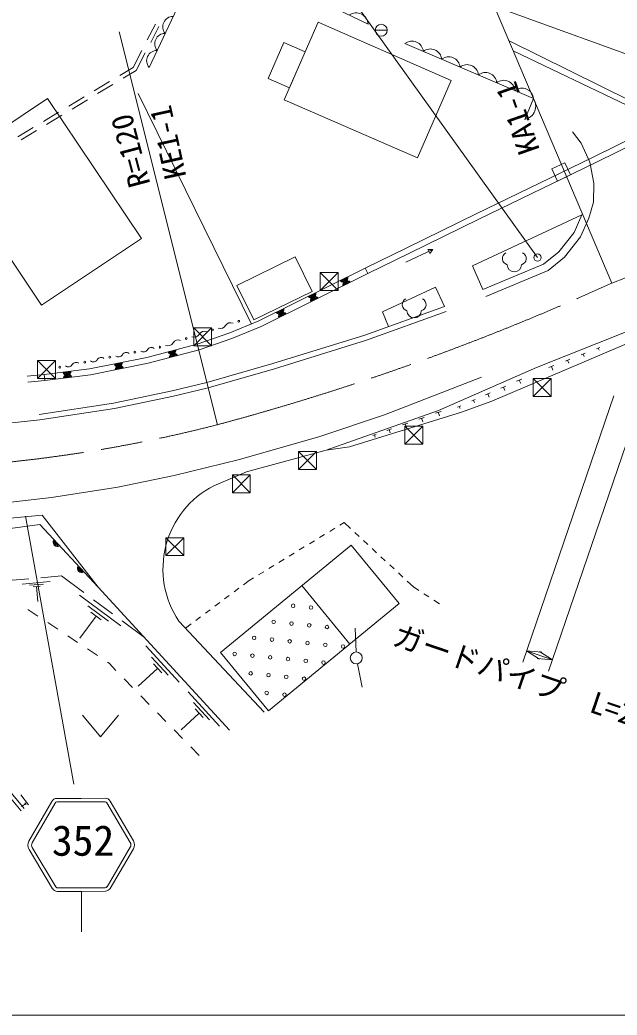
# Model space of a CAD drawing. Units: millimetres, scale not verified. Extents: x 40000 to 680000, y 20000 to 380000.
# Drawn here: x 194454 to 244593, y 205000 to 288592 of the extents above; entities that cross this region are included whole.
import ezdxf
from ezdxf.enums import TextEntityAlignment as Align

# ---------------------------------------------------------------- set-up
doc = ezdxf.new("R2010")
doc.units = ezdxf.units.MM
doc.header["$LTSCALE"] = 1000
doc.linetypes.add('CHAIN', pattern=[18.5, 12, -1.5, 3.5, -1.5])
for name, color, linetype, lineweight in [('M-BGD', 7, 'Continuous', 13), ('M-BMK', 2, 'CHAIN', 13), ('M-BMK-ROW', 30, 'Continuous', 13), ('M-BMK-SRVR', 3, 'Continuous', 13), ('M-STR-HTXT', 7, 'Continuous', 13), ('M-STR-STRC', 7, 'Continuous', 13), ('M-TTL-BAND', 7, 'Continuous', 13)]:
    doc.layers.add(name, color=color, linetype=linetype, lineweight=lineweight)
doc.styles.add('ＭＳ ゴシック', font='')
doc.styles.get('ＭＳ ゴシック').set_extended_font_data('MS Gothic')

msp = doc.modelspace()

# ---------------------------------------------------------------- linework, layer by layer
at = {"layer": 'M-BGD'}
for p, q in [((223694, 288247), (217379, 291276)), ((205149, 286915), (205837, 288247)), ((205433, 286701), (206121, 288034)), ((224288, 287720), (225288, 287720)), ((203955, 284602), (204690, 286026)), ((237569, 281997), (226782, 286603)), ((204220, 284353), (204974, 285813)), ((202843, 283931), (203955, 284602)), ((203119, 283689), (204220, 284353)), ((200702, 282640), (201987, 283415)), ((200979, 282398), (202263, 283173)), ((198562, 281349), (199846, 282124)), ((198838, 281107), (200122, 281882)), ((204369, 282419), (213889, 263043)), ((236861, 280231), (237569, 281997)), ((196421, 280058), (197705, 280833)), ((196697, 279816), (197981, 280590)), ((194280, 278767), (195565, 279542)), ((194556, 278525), (195841, 279299)), ((226866, 268231), (229121, 269311)), ((228701, 269318), (229121, 269311)), ((228863, 268980), (228701, 269318)), ((229121, 269311), (228863, 268980)), ((223447, 267726), (223670, 267278)), ((242867, 260972), (243154, 261086)), ((243011, 261029), (243087, 260838)), ((240249, 259932), (240629, 260083)), ((240439, 260008), (240540, 259754)), ((241582, 260462), (241915, 260594)), ((241749, 260528), (241837, 260306)), ((238864, 259382), (239294, 259553)), ((239079, 259468), (239193, 259181)), ((195076, 258656), (196496, 258799)), ((195114, 258158), (196560, 258303)), ((196496, 258799), (196560, 258303)), ((236160, 258235), (236599, 258427)), ((236380, 258331), (236508, 258038)), ((234836, 257655), (235255, 257838)), ((235046, 257746), (235168, 257468)), ((232402, 256589), (232681, 256711)), ((232541, 256650), (232622, 256464)), ((233539, 257087), (233933, 257259)), ((233736, 257173), (233851, 256910)), ((231203, 256064), (231482, 256186)), ((231343, 256125), (231424, 255939)), ((227948, 255051), (228401, 255209)), ((228174, 255130), (228280, 254829)), ((229357, 255551), (229809, 255709)), ((229583, 255630), (229688, 255329)), ((225247, 254106), (225653, 254248)), ((225450, 254177), (225544, 253907)), ((226584, 254574), (227015, 254725)), ((226799, 254649), (226900, 254362)), ((224075, 253696), (224362, 253797)), ((224218, 253747), (224285, 253555)), ((220468, 245628), (220895, 245889)), ((221322, 246149), (221680, 246368)), ((221680, 246368), (222203, 245882)), ((219614, 245108), (220041, 245368)), ((222570, 245541), (222936, 245201)), ((217907, 244066), (218334, 244326)), ((218761, 244587), (219188, 244847)), ((223302, 244860), (223668, 244520)), ((224034, 244179), (224401, 243839)), ((216200, 243024), (216627, 243284)), ((217054, 243545), (217480, 243805)), ((224767, 243498), (225133, 243158)), ((215346, 242503), (215773, 242763)), ((225499, 242818), (225865, 242477)), ((193474, 241512), (195213, 241658)), ((196209, 241742), (197947, 241888)), ((197947, 241888), (199828, 240490)), ((213707, 241503), (214066, 241722)), ((214493, 241982), (214920, 242243)), ((226231, 242137), (226598, 241796)), ((194655, 241210), (197004, 241408)), ((195256, 241103), (196430, 241202)), ((195562, 240971), (196150, 241020)), ((195856, 240995), (195962, 239743)), ((201024, 240941), (212059, 228941)), ((212432, 240550), (212832, 240849)), ((213233, 241148), (213707, 241503)), ((218128, 241079), (222165, 236167)), ((226964, 241456), (227487, 240969)), ((227487, 240969), (227955, 240669)), ((199461, 240264), (202928, 237687)), ((211630, 239951), (212031, 240251)), ((228375, 240398), (228796, 240128)), ((195966, 238519), (195133, 239073)), ((200156, 239389), (201889, 238101)), ((200631, 239893), (202236, 238700)), ((210829, 239353), (211230, 239652)), ((229217, 239857), (229684, 239557)), ((200851, 238514), (199477, 236665)), ((200418, 238836), (201284, 238192)), ((209227, 238156), (209627, 238455)), ((210028, 238754), (210429, 239054)), ((197631, 237412), (196798, 237966)), ((203038, 238104), (204919, 236705)), ((214954, 230443), (207798, 238094)), ((208351, 237502), (208826, 237857)), ((222676, 235503), (222603, 237501)), ((199297, 236305), (198464, 236858)), ((200962, 235198), (200130, 235751)), ((205014, 236012), (207815, 232966)), ((205511, 235063), (206911, 233541)), ((201937, 234549), (201795, 234644)), ((202517, 233957), (201937, 234549)), ((206008, 234115), (204384, 232622)), ((205658, 234496), (206358, 233735)), ((222795, 234513), (223199, 232555)), ((203916, 232528), (203217, 233242)), ((205315, 231098), (204616, 231813)), ((208573, 232141), (211211, 229272)), ((209041, 231248), (210360, 229814)), ((209180, 230714), (209839, 229996)), ((199718, 230181), (201218, 228381)), ((201218, 228381), (202718, 230181)), ((206714, 229669), (206015, 230384)), ((209509, 230355), (207979, 228948)), ((208113, 228240), (207414, 228954)), ((209512, 226810), (208812, 227525)), ((194531, 223513), (195169, 222667)), ((194919, 222757), (194600, 222516)), ((194859, 222837), (194979, 222677))]:
    msp.add_line(p, q, dxfattribs=at)
for points in [[(84721, 299341), (106045, 281019), (109200, 278555), (113509, 275368), (117179, 272916), (121109, 270424), (125794, 267740), (129772, 265763), (136740, 262679), (143191, 260301), (148723, 258559), (153847, 257256), (157708, 256362), (163829, 255389), (170016, 254569), (179966, 254004), (189618, 254302), (196132, 255008), (202394, 255950), (207337, 256986), (210264, 257690), (215828, 259293), (223565, 261694), (230251, 264095)], [(214575, 292573), (210013, 294603), (205295, 284600)], [(261337, 283132), (256584, 281030), (254961, 280586), (253400, 280408), (252005, 280459), (250337, 280687), (245732, 281804), (235525, 286825)], [(235871, 286007), (245472, 281398), (250356, 280002), (252125, 279711), (253749, 279609), (255043, 279672), (256762, 280231), (261663, 282411)], [(223447, 267726), (226932, 269460), (232761, 272307), (242536, 277027), (248388, 279919), (249685, 280845)], [(223670, 267278), (227153, 269012), (232980, 271858), (242756, 276577), (248646, 279489), (250327, 280690)], [(242216, 271941), (242608, 273275), (242640, 274876), (242310, 276649), (241588, 278235), (240850, 279192)], [(233318, 265943), (232466, 267926), (241640, 272208)], [(233318, 265943), (238422, 268077), (239713, 269118), (240982, 270745), (241640, 272208)], [(233563, 265360), (238795, 267547), (240176, 268661), (241510, 270372), (242216, 271941)], [(196496, 258799), (200296, 259287), (205105, 260245), (209347, 261352), (212075, 262293), (214513, 263301), (223447, 267726)], [(223670, 267278), (214720, 262846), (212252, 261825), (209492, 260873), (205217, 259758), (200377, 258793), (196560, 258303)], [(230099, 264519), (229357, 266155), (224893, 264076), (225401, 262832)], [(196074, 255455), (202314, 256393), (207238, 257425), (210149, 258125), (215699, 259724), (223422, 262121), (230099, 264519)], [(210729, 249464), (213483, 250641), (220181, 252454), (229597, 255797), (237816, 259396), (245349, 262389)], [(220181, 252454), (222139, 252735), (231535, 255643), (234067, 256564), (246545, 261876)], [(189525, 247620), (197106, 248468), (202685, 249339), (207393, 250328), (212879, 251669), (219635, 253600), (225073, 255413), (233223, 258591)], [(201024, 240941), (196322, 246989), (189709, 246377), (183941, 246095), (176744, 246188)], [(178001, 244778), (184522, 244943), (190289, 245414), (196128, 246214), (201024, 240941)], [(194559, 222156), (178162, 241800), (175324, 241989)], [(194805, 222361), (178320, 242110), (175328, 242309)]]:
    msp.add_lwpolyline(points, dxfattribs=at)
for points in [[(235088, 296880), (252567, 290524), (250183, 283969), (232704, 290325)], [(219500, 288391), (230673, 283498), (227826, 276995), (216652, 281889)], [(218408, 285897), (217090, 282888), (215290, 283676), (216608, 286686)], [(188407, 276398), (196276, 264632), (204653, 270234), (196784, 282000)], [(239595, 275051), (240690, 275580), (240199, 276598), (239104, 276069)], [(214092, 263387), (218985, 265792), (217560, 268692), (212667, 266288)], [(211288, 235457), (222258, 244474), (226295, 239562), (215325, 230545)]]:
    msp.add_lwpolyline(points, close=True, dxfattribs=at)
for centre, radius in [((224788, 287720), 500), ((212827, 263276), 75), ((210623, 262550), 75), ((208419, 261825), 75), ((206215, 261099), 75), ((206215, 261099), 75), ((202003, 260262), 75), ((204109, 260681), 75), ((197792, 259425), 75), ((199898, 259844), 75), ((217399, 239381), 150), ((218892, 239235), 150), ((215760, 238034), 150), ((217253, 237888), 150), ((218746, 237742), 150), ((220238, 237596), 150), ((214121, 236687), 150), ((215614, 236541), 150), ((217107, 236396), 150), ((218600, 236250), 150), ((220093, 236104), 150), ((221585, 235958), 150), ((212482, 235340), 150), ((213975, 235195), 150), ((215468, 235049), 150), ((216961, 234903), 150), ((218454, 234757), 150), ((222694, 235003), 500), ((219947, 234611), 150), ((213829, 233702), 150), ((215322, 233556), 150), ((216815, 233410), 150), ((218308, 233264), 150), ((215176, 232063), 150), ((216669, 231917), 150)]:
    msp.add_circle(centre, radius, dxfattribs=at)
for centre, radius, start, end in [((207318, 288013), 874, 90.08222, 219.40591), ((222681, 288160), 1016, 4.90614, 123.83963), ((206644, 286584), 874, 90.08222, 219.40591), ((227376, 285858), 952, 5.21854, 128.54122), ((205970, 285155), 874, 90.08222, 219.40591), ((228916, 285200), 952, 5.21854, 128.54122), ((230457, 284542), 952, 5.21854, 128.54122), ((231998, 283885), 952, 5.21854, 128.54122), ((233539, 283227), 952, 5.21854, 128.54122), ((235080, 282569), 952, 5.21854, 128.54122), ((236621, 281911), 952, 5.21854, 128.54122), ((236606, 281358), 1156, 282.72763, 33.60212), ((235499, 268551), 536, 116.08703, 255.33416), ((236427, 268551), 536, 284.66584, 63.91297), ((235963, 268032), 600, 180, 360), ((221645, 266894), 354, 215.14558, 17.55076), ((221645, 266894), 283, 217.36962, 15.32672), ((221645, 266894), 212, 221.11594, 11.58039), ((221645, 266894), 142, 228.82767, 3.86866), ((221907, 266345), 354, 35.14558, 197.55076), ((221645, 266894), 100, 239.14534, 353.551), ((221907, 266345), 283, 37.36962, 195.32672), ((221907, 266345), 212, 41.11594, 191.58039), ((221907, 266345), 142, 48.82767, 183.86866), ((221907, 266345), 100, 59.14534, 173.551), ((218956, 265562), 354, 215.14558, 17.55076), ((218956, 265562), 283, 217.36962, 15.32672), ((218956, 265562), 212, 221.11594, 11.58039), ((218956, 265562), 142, 228.82767, 3.86866), ((219219, 265014), 354, 35.14558, 197.55076), ((218956, 265562), 100, 239.14534, 353.551), ((219219, 265014), 283, 37.36962, 195.32672), ((219219, 265014), 212, 41.11594, 191.58039), ((219219, 265014), 142, 48.82767, 183.86866), ((219219, 265014), 100, 59.14534, 173.551), ((227088, 264680), 536, 116.08703, 255.33416), ((228016, 264680), 536, 284.66584, 63.91297), ((216268, 264231), 354, 215.14558, 17.55076), ((216268, 264231), 283, 217.36962, 15.32672), ((216268, 264231), 212, 221.11594, 11.58039), ((216268, 264231), 142, 228.82767, 3.86866), ((216268, 264231), 100, 239.14534, 353.551), ((227552, 264161), 600, 180, 360), ((216530, 263682), 354, 35.14558, 197.55076), ((216530, 263682), 283, 37.36962, 195.32672), ((216530, 263682), 212, 41.11594, 191.58039), ((216530, 263682), 142, 48.82767, 183.86866), ((216530, 263682), 100, 59.14534, 173.551), ((211295, 263164), 498, 246.7388, 329.69539), ((212156, 262661), 498, 66.7388, 149.69539), ((207747, 261211), 498, 66.7388, 149.69539), ((209091, 262439), 498, 246.7388, 329.69539), ((209951, 261936), 498, 66.7388, 149.69539), ((204829, 261095), 391, 234.12896, 328.354), ((205495, 260685), 391, 54.12896, 148.354), ((206887, 261714), 498, 246.7388, 329.69539), ((207212, 260851), 354, 203.42027, 5.82545), ((207212, 260851), 283, 205.64431, 3.60141), ((207212, 260851), 212, 209.39064, 359.85508), ((207212, 260851), 142, 217.10237, 352.14335), ((207212, 260851), 100, 227.42003, 341.82569), ((200617, 260258), 391, 234.12896, 328.354), ((201284, 259848), 391, 54.12896, 148.354), ((202723, 260677), 391, 234.12896, 328.354), ((203389, 260266), 391, 54.12896, 148.354), ((207368, 260263), 354, 23.42027, 185.82545), ((207368, 260263), 283, 25.64431, 183.60141), ((207368, 260263), 212, 29.39064, 179.85508), ((207368, 260263), 142, 37.10237, 172.14335), ((207368, 260263), 100, 47.42003, 161.82569), ((198512, 259840), 391, 234.12896, 328.354), ((199178, 259429), 391, 54.12896, 148.354), ((202690, 259819), 354, 200.06881, 2.47399), ((202690, 259819), 283, 202.29285, 0.24995), ((202808, 259222), 354, 20.06881, 182.47399), ((202690, 259819), 212, 206.03918, 356.50363), ((202808, 259222), 283, 22.29285, 180.24995), ((202690, 259819), 142, 213.75091, 348.7919), ((202808, 259222), 212, 26.03918, 176.50363), ((202690, 259819), 100, 224.06857, 338.47423), ((202808, 259222), 142, 33.75091, 168.7919), ((202808, 259222), 100, 44.06857, 158.47423), ((198389, 259097), 354, 196.10957, 358.51474), ((198389, 259097), 283, 198.3336, 356.29071), ((198475, 258495), 354, 16.10957, 178.51474), ((198389, 259097), 212, 202.07993, 352.54438), ((198475, 258495), 283, 18.3336, 176.29071), ((198475, 258495), 212, 22.07993, 172.54438), ((198389, 259097), 142, 209.79166, 344.83265), ((198389, 259097), 100, 220.10932, 334.51499), ((198475, 258495), 142, 29.79166, 164.83265), ((198475, 258495), 100, 40.10932, 154.51499), ((214325, 242474), 7861, 117.22544, 213.86627), ((197595, 244714), 354, 141.67631, 304.08149), ((197595, 244714), 283, 143.90035, 301.85745), ((197595, 244714), 212, 147.64668, 298.11113), ((197595, 244714), 142, 155.35841, 290.3994), ((197595, 244714), 100, 165.67607, 280.08174), ((199636, 242516), 354, 141.67631, 304.08149), ((199636, 242516), 283, 143.90035, 301.85745), ((199636, 242516), 212, 147.64668, 298.11113), ((199636, 242516), 142, 155.35841, 290.3994), ((199636, 242516), 100, 165.67607, 280.08174)]:
    msp.add_arc(centre, radius, start, end, dxfattribs=at)
at = {"layer": 'M-BMK'}
msp.add_line((244138, 266480), (265352, 274823), dxfattribs=at)
for centre, radius, start, end in [((155944, 459968), 212640, 285.01682, 294.50406), ((181141, 370805), 120000, 264.37676, 284.42774)]:
    msp.add_arc(centre, radius, start, end, dxfattribs=at)
at = {"layer": 'M-BMK-ROW'}
for p, q in [((219676, 265863), (219676, 267363)), ((219676, 267363), (221176, 267363)), ((219676, 267363), (221176, 265863)), ((221176, 267363), (219676, 265863)), ((221176, 267363), (221176, 265863)), ((221176, 265863), (219676, 265863)), ((209049, 261219), (209049, 262719)), ((209049, 262719), (210549, 262719)), ((209049, 262719), (210549, 261219)), ((210549, 262719), (209049, 261219)), ((210549, 262719), (210549, 261219)), ((210549, 261219), (209049, 261219)), ((195939, 258485), (195939, 259985)), ((195939, 259985), (197439, 259985)), ((195939, 259985), (197439, 258485)), ((197439, 259985), (195939, 258485)), ((197439, 259985), (197439, 258485)), ((197439, 258485), (195939, 258485)), ((237553, 256959), (237553, 258459)), ((237553, 258459), (239053, 258459)), ((237553, 258459), (239053, 256959)), ((239053, 258459), (237553, 256959)), ((239053, 258459), (239053, 256959)), ((239053, 256959), (237553, 256959)), ((226784, 252957), (226784, 254457)), ((226784, 254457), (228284, 254457)), ((226784, 254457), (228284, 252957)), ((228284, 254457), (226784, 252957)), ((228284, 254457), (228284, 252957)), ((228284, 252957), (226784, 252957)), ((217849, 250837), (217849, 252337)), ((217849, 252337), (219349, 252337)), ((217849, 252337), (219349, 250837)), ((219349, 252337), (217849, 250837)), ((219349, 252337), (219349, 250837)), ((219349, 250837), (217849, 250837)), ((212297, 248870), (212297, 250370)), ((212297, 250370), (213797, 250370)), ((212297, 250370), (213797, 248870)), ((213797, 250370), (212297, 248870)), ((213797, 250370), (213797, 248870)), ((213797, 248870), (212297, 248870)), ((206710, 243596), (206710, 245096)), ((206710, 245096), (208210, 245096)), ((206710, 245096), (208210, 243596)), ((208210, 245096), (206710, 243596)), ((208210, 245096), (208210, 243596)), ((208210, 243596), (206710, 243596))]:
    msp.add_line(p, q, dxfattribs=at)
at = {"layer": 'M-BMK-SRVR'}
for p, q in [((230143, 299539), (244138, 266480)), ((211040, 254590), (202782, 287576))]:
    msp.add_line(p, q, dxfattribs=at)
at = {"layer": 'M-STR-HTXT'}
for p, q in [((244315, 257007), (236677, 234638)), ((246474, 256270), (238835, 233901)), ((237000, 235584), (239159, 234847)), ((237000, 235584), (238082, 234884)), ((237000, 235584), (238284, 235476)), ((239159, 234847), (237875, 234955)), ((239159, 234847), (238077, 235547))]:
    msp.add_line(p, q, dxfattribs=at)
at = {"layer": 'M-STR-STRC'}
for p, q in [((212114, 304670), (237909, 268628)), ((194932, 246894), (198977, 224403)), ((197147, 222953), (195216, 219610)), ((197407, 222803), (195476, 219460)), ((201764, 222821), (203723, 219494)), ((202023, 222973), (203981, 219647)), ((195482, 219076), (197462, 215769)), ((203719, 219110), (201767, 215787)), ((195225, 218922), (197204, 215615)), ((203978, 218958), (202026, 215635)), ((199617, 215380), (199617, 211994))]:
    msp.add_line(p, q, dxfattribs=at)
for points in [[(201648, 223223), (199584, 223206), (197520, 223206)], [(201615, 222923), (199586, 222906), (197555, 222906)], [(201610, 215697), (199615, 215680), (197619, 215680)], [(201650, 215397), (199617, 215380), (197582, 215380)]]:
    msp.add_lwpolyline(points, dxfattribs=at)
msp.add_circle((237909, 268628), 305, dxfattribs=at)
for centre, radius, start, end in [((197537, 222779), 427, 92.29572, 156.02366), ((201634, 222796), 427, 24.44946, 88.1774), ((197577, 222716), 191, 96.53703, 152.95737), ((201595, 222732), 191, 27.51575, 83.93609), ((195843, 219274), 711, 151.80974, 209.66878), ((195843, 219274), 412, 151.80974, 209.66878), ((203357, 219305), 412, 330.80435, 28.66338), ((203357, 219305), 711, 330.80435, 28.66338), ((197631, 215883), 203, 214.0004, 273.155), ((201597, 215900), 203, 267.31812, 326.47272), ((197695, 215982), 612, 216.76349, 259.34701), ((201532, 215998), 612, 281.12611, 323.70964)]:
    msp.add_arc(centre, radius, start, end, dxfattribs=at)
at = {"layer": 'M-TTL-BAND'}
msp.add_line((40000, 205000), (579000, 205000), dxfattribs=at)

# ---------------------------------------------------------------- texts
at = {"layer": 'M-BMK-SRVR', "style": 'ＭＳ ゴシック'}
for s, rotation, p in [('KA1-1', 109.359, (237256, 277383)), ('KE1-1', 102.313, (207539, 275251)), ('R=120', 104.895, (204526, 274585))]:
    msp.add_text(s, height=1833, rotation=rotation, dxfattribs=at).set_placement(p, align=Align.MIDDLE_LEFT)
at = {"layer": 'M-STR-HTXT', "style": 'ＭＳ ゴシック'}
msp.add_text('ガードパイプ  L=2.0', height=1833, rotation=341.147, dxfattribs=at).set_placement((236662, 231793), align=Align.BOTTOM_CENTER)
at = {"layer": 'M-STR-STRC', "style": 'ＭＳ ゴシック'}
msp.add_text('352', height=2566, dxfattribs=at).set_placement((197137, 217614), align=Align.BOTTOM_LEFT)

doc.saveas('drawing.dxf')
